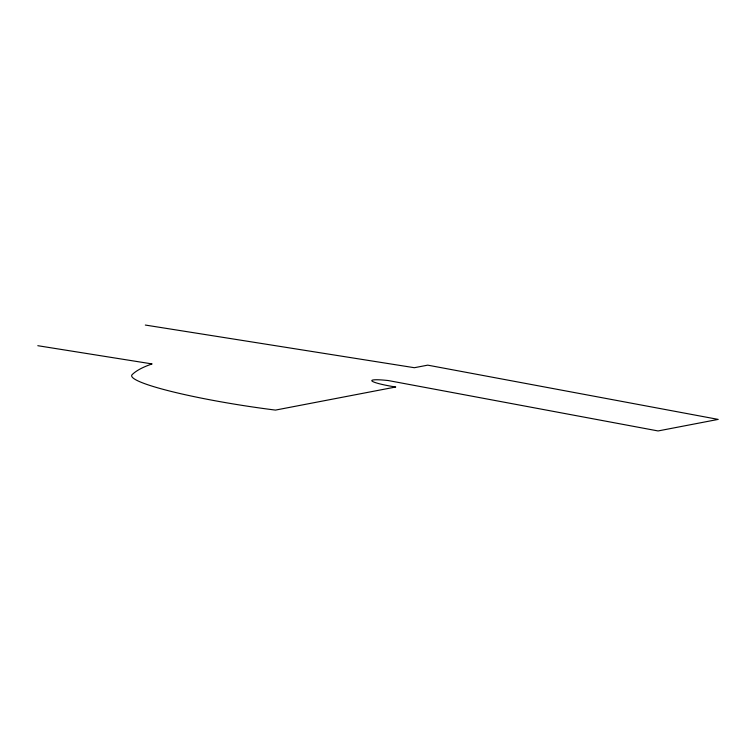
<?xml version="1.0" encoding="UTF-8"?>
<svg xmlns="http://www.w3.org/2000/svg" width="756" height="756" viewBox="0 0 756 756"><rect width="100%" height="100%" fill="white"/><g stroke="black" fill="none" stroke-linecap="round" stroke-linejoin="round"><path stroke-width="1.13" d="M145.322 325.052L414.354 367.709L427.716 365.148L718.2 419.4L658.079 430.948L388.338 380.561A25.09 2.712 8.7 0 0 372.084 381.109A25.09 2.712 8.7 0 0 395.728 387.006L275.477 410.092A118.39 12.786 8.7 0 1 132.206 374.589A1020.827 110.244 8.7 0 1 152.117 363.929L37.8 345.7"/></g></svg>
